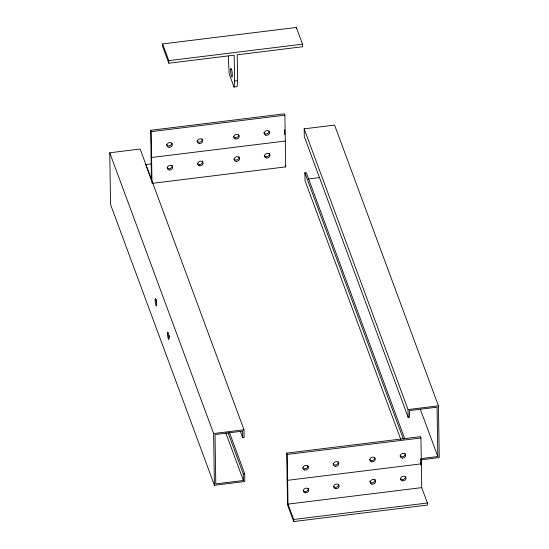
<?xml version="1.0" encoding="UTF-8"?>
<svg xmlns="http://www.w3.org/2000/svg" width="549" height="549" viewBox="0 0 549 549"><rect width="100%" height="100%" fill="white"/><g stroke="black" fill="none" stroke-linecap="round" stroke-linejoin="round"><path stroke-width="0.82" d="M234.581 81.032L234.052 87.03L237.093 86.66L237.621 80.662L237.209 54.797L302.561 46.747L302.52 44.16L296.336 27.45L162.607 43.927L162.641 46.514L168.824 63.224L234.176 55.175L234.581 81.032L237.621 80.662M162.607 43.927L168.783 60.637L302.52 44.16M150.845 163.966L145.766 164.59L151.455 179.962L150.68 130.305L284.409 113.828L284.904 115.166L285.713 166.889L151.984 183.366M150.68 130.305L151.174 131.643L284.904 115.166M229.516 432.722L244.689 473.746L244.813 481.507L214.419 485.254L110.562 204.509L109.752 152.787L140.146 149.04L244.003 429.785L244.12 437.539L242.727 437.711L240.345 431.281M421.104 458.593L437.834 456.535L437.059 407.186L409.458 410.59L409.561 417.158L408.161 417.329L304.311 136.591L304.187 128.83L334.581 125.083L438.438 405.828L439.248 457.55L420.671 459.842M285.308 141.031L151.579 157.508L151.085 156.17M400.818 439.577L304.997 180.559L304.88 172.798L306.273 172.626L404.778 438.884M308.051 178.988L319.758 177.547M109.752 152.787L213.609 433.525L244.003 429.785M304.187 128.83L408.044 409.575L438.438 405.828M286.715 453.11L420.452 436.64L420.946 437.972L421.721 487.629L427.41 503.008L427.445 505.073L293.708 521.55L287.525 504.84L286.715 453.11L287.209 454.448L287.992 504.106L293.681 519.484L293.708 521.55M287.209 454.448L420.946 437.972M228.116 432.893L243.296 473.924L244.689 473.746M243.296 473.924L243.399 480.492L215.798 483.889L215.023 434.547L242.624 431.143L242.727 437.711M287.992 504.106L421.721 487.629M293.681 519.484L427.41 503.008M420.273 409.074L437.834 456.535M420.857 462.498L421.351 463.836L287.614 480.313L287.12 478.975M304.88 172.798L403.378 439.056M285.13 165.304L285.713 166.889M234.052 87.03L229.173 73.841L228.267 55.984M225.838 433.031L243.399 480.492M420.802 459.163L420.891 465.003M408.044 409.575L408.161 417.329M296.336 27.45L296.357 28.74M284.656 129.681L284.739 134.683M213.609 433.525L214.419 485.254M168.783 60.637L168.824 63.224M151.174 131.643L151.97 182.536M338.678 484.65A2.793 2.285 -20.3 0 1 336.681 487.148A2.793 2.285 -20.3 0 1 333.593 486.441M374.94 479.311A2.793 2.285 -20.3 0 1 373.128 482.66A2.793 2.285 -20.3 0 1 369.703 481.102M374.795 457.832A2.793 2.285 -20.3 0 1 372.785 460.316A2.793 2.285 -20.3 0 1 369.697 459.588M338.225 461.709A2.793 2.285 -20.3 0 1 336.331 464.804A2.793 2.285 -20.3 0 1 332.955 463.569M307.893 465.676A2.793 2.285 -20.3 0 1 306.019 468.517A2.793 2.285 -20.3 0 1 302.719 467.645M405.1 453.515A2.793 2.285 -20.3 0 1 403.494 456.445A2.793 2.285 -20.3 0 1 400.084 455.828M405.546 476.8A2.793 2.285 -20.3 0 1 403.584 479.311A2.793 2.285 -20.3 0 1 400.475 478.639M308.243 488.418A2.793 2.285 -20.3 0 1 306.733 491.115A2.793 2.285 -20.3 0 1 303.473 490.888M239.007 156.753A2.793 2.285 -20.3 0 1 237.456 159.704A2.793 2.285 -20.3 0 1 234.025 159.141M202.403 160.953A2.793 2.285 -20.3 0 1 201.009 164.185A2.793 2.285 -20.3 0 1 197.4 163.403M202.176 138.883A2.793 2.285 -20.3 0 1 200.316 141.985A2.793 2.285 -20.3 0 1 196.926 140.777M238.76 134.999A2.793 2.285 -20.3 0 1 236.763 137.497A2.793 2.285 -20.3 0 1 233.675 136.797M269.134 131.026A2.793 2.285 -20.3 0 1 267.082 133.784A2.793 2.285 -20.3 0 1 263.87 132.734M269.326 153.233A2.793 2.285 -20.3 0 1 267.754 156.424A2.793 2.285 -20.3 0 1 264.22 155.477M171.892 143.2A2.793 2.285 -20.3 0 1 169.6 145.828A2.793 2.285 -20.3 0 1 166.539 144.545M172.153 165.427A2.793 2.285 -20.3 0 1 170.567 168.371A2.793 2.285 -20.3 0 1 167.15 167.774M169.353 337.312A3.719 0.59 83 0 1 169.058 335.453M156.767 302.609A3.719 0.59 83 0 1 156.561 299.878M335.762 488.658A2.793 2.285 -20.3 0 0 339.069 485.391A2.793 2.285 -20.3 0 0 334.478 484.918A2.793 2.285 -20.3 0 0 335.762 488.658M371.865 484.101A2.793 2.285 -20.3 0 0 375.619 481.219A2.793 2.285 -20.3 0 0 371.241 480.169A2.793 2.285 -20.3 0 0 371.865 484.101M371.865 461.819A2.793 2.285 -20.3 0 0 375.193 458.573A2.793 2.285 -20.3 0 0 370.609 458.058A2.793 2.285 -20.3 0 0 371.865 461.819M335.412 466.314A2.793 2.285 -20.3 0 0 338.719 463.047A2.793 2.285 -20.3 0 0 334.121 462.567A2.793 2.285 -20.3 0 0 335.412 466.314M304.757 470.019A2.793 2.285 -20.3 0 0 308.387 467.014A2.793 2.285 -20.3 0 0 303.933 466.135A2.793 2.285 -20.3 0 0 304.757 470.019M305.134 492.782A2.793 2.285 -20.3 0 0 308.737 489.756A2.793 2.285 -20.3 0 0 304.27 488.905A2.793 2.285 -20.3 0 0 305.134 492.782M402.232 458.072A2.793 2.285 -20.3 0 0 405.594 454.846A2.793 2.285 -20.3 0 0 401.024 454.298A2.793 2.285 -20.3 0 0 402.232 458.072M402.664 480.835A2.793 2.285 -20.3 0 0 405.931 477.548A2.793 2.285 -20.3 0 0 401.326 477.108A2.793 2.285 -20.3 0 0 402.664 480.835M236.194 161.358A2.793 2.285 -20.3 0 0 239.501 158.091A2.793 2.285 -20.3 0 0 234.91 157.611A2.793 2.285 -20.3 0 0 236.194 161.358M199.411 165.798A2.793 2.285 -20.3 0 0 203.096 162.854A2.793 2.285 -20.3 0 0 198.676 161.893A2.793 2.285 -20.3 0 0 199.411 165.798M199.397 143.509A2.793 2.285 -20.3 0 0 202.67 140.221A2.793 2.285 -20.3 0 0 198.072 139.775A2.793 2.285 -20.3 0 0 199.397 143.509M235.844 139.014A2.793 2.285 -20.3 0 0 239.151 135.747A2.793 2.285 -20.3 0 0 234.56 135.267A2.793 2.285 -20.3 0 0 235.844 139.014M265.819 135.191A2.793 2.285 -20.3 0 0 269.628 132.364A2.793 2.285 -20.3 0 0 265.284 131.238A2.793 2.285 -20.3 0 0 265.819 135.191M169.023 147.256A2.793 2.285 -20.3 0 0 172.269 143.948A2.793 2.285 -20.3 0 0 167.658 143.536A2.793 2.285 -20.3 0 0 169.023 147.256M169.312 170.005A2.793 2.285 -20.3 0 0 172.647 166.766A2.793 2.285 -20.3 0 0 168.069 166.244A2.793 2.285 -20.3 0 0 169.312 170.005M266.155 157.947A2.793 2.285 -20.3 0 0 269.991 155.141A2.793 2.285 -20.3 0 0 265.661 153.981A2.793 2.285 -20.3 0 0 266.155 157.947M230.628 69.757A4.344 0.693 83 0 0 231.843 76.887A4.344 0.693 83 0 0 232.001 71.391A4.344 0.693 83 0 0 230.628 69.757M155.161 300.049A3.719 0.59 83 0 0 156.266 305.971A3.719 0.59 83 0 0 156.287 300.907A3.719 0.59 83 0 0 155.161 300.049M167.527 333.792A3.719 0.59 83 0 0 168.694 339.426A3.719 0.59 83 0 0 168.584 333.977A3.719 0.59 83 0 0 167.527 333.792"/></g></svg>
